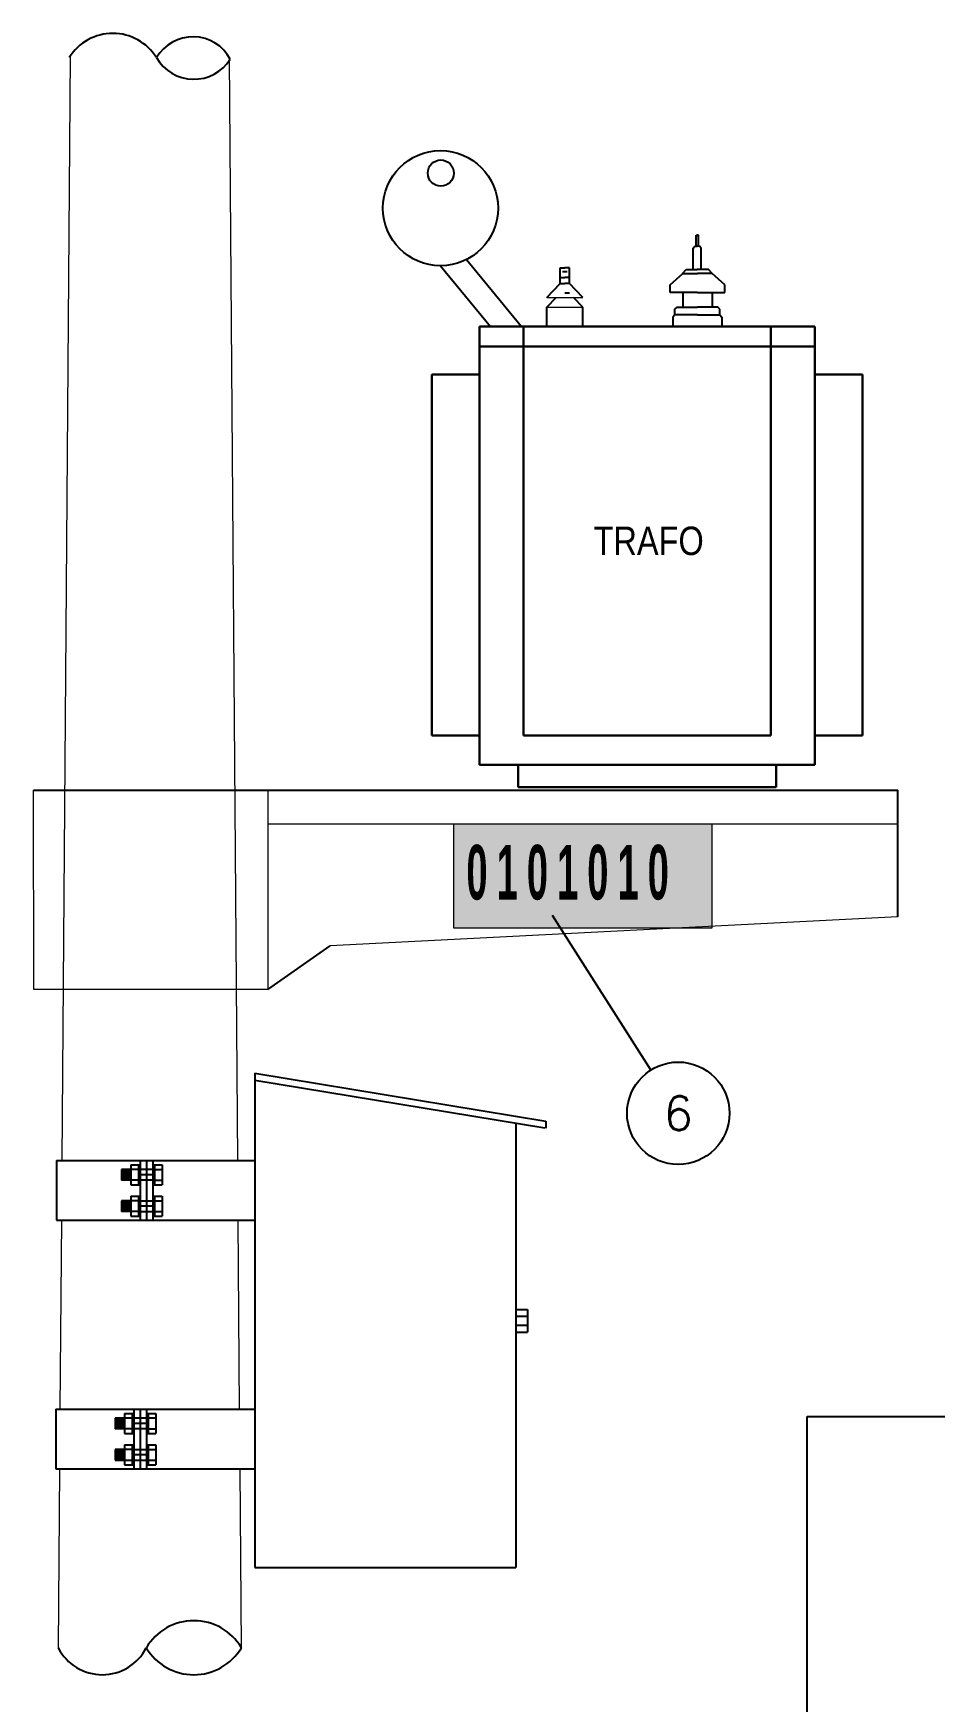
# Model space of a CAD drawing. Header units: millimetres. Extents: x 1804 to 3757, y 2643 to 7323.
# Drawn here: x 3566.8 to 3614.5, y 2769.9 to 2858 of the extents above; entities that cross this region are included whole.
import ezdxf
from ezdxf.enums import TextEntityAlignment as Align

# ---------------------------------------------------------------- set-up
doc = ezdxf.new("R2010")
doc.units = ezdxf.units.MM
doc.layers.add('cotas', color=6, linetype='Continuous', lineweight=18)
doc.layers.add('MENSULA', color=5, linetype='Continuous', lineweight=15)
doc.layers.add('LOGO', color=5, linetype='Continuous')
doc.styles.add('N-1', font='ROMANS')
doc.styles.get("Standard").update_dxf_attribs({"font": 'arial.ttf'})
doc.styles.add('Swis721 Cn BT', font='swissc.ttf')

# ---------------------------------------------------------------- blocks, each defined once
blk = doc.blocks.new('trafo perfil')
for p, q in [((261.6, 795.1), (261.6, 811.3)), ((261.6, 811.3), (263.3, 811.3)), ((265, 811.3), (263.3, 811.3)), ((265, 795.1), (265, 811.3)), ((257.4, 791.9), (259.9, 795.1)), ((257.4, 760.5), (257.4, 791.9)), ((259.9, 795.1), (263.3, 795.1)), ((266.7, 795.1), (263.3, 795.1)), ((269.2, 791.9), (266.7, 795.1)), ((269.2, 760.5), (269.2, 791.9)), ((241.3, 754.6), (246.9, 760.5)), ((246.9, 760.5), (263.3, 760.5)), ((279.7, 760.5), (263.3, 760.5)), ((285.3, 754.6), (279.7, 760.5)), ((223.2, 738.2), (241.8, 754.6)), ((223.2, 727), (223.2, 738.2)), ((241.8, 754.6), (263.6, 754.6)), ((285.3, 754.6), (263.6, 754.6)), ((303.9, 738.2), (285.3, 754.6)), ((303.9, 727), (303.9, 738.2)), ((263.6, 727), (223.2, 727)), ((241.8, 727), (241.8, 705.5)), ((263.6, 727), (303.9, 727)), ((285.3, 727), (285.3, 705.5)), ((230.5, 694.1), (227.5, 690.8)), ((227.5, 690.8), (227.5, 677)), ((230.5, 702.2), (233.8, 705.5)), ((230.5, 694.2), (230.5, 702.2)), ((263.6, 694.1), (230.5, 694.1)), ((233.8, 705.5), (263.6, 705.5)), ((293.3, 705.5), (263.6, 705.5)), ((263.6, 694.1), (296.6, 694.1)), ((296.6, 702.2), (293.3, 705.5)), ((296.6, 694.2), (296.6, 702.2)), ((296.6, 694.1), (299.6, 690.8)), ((299.6, 690.8), (299.6, 677)), ((227.5, 677), (299.6, 677))]:
    blk.add_line(p, q)
at = {"color": 0, "linetype": 'ByBlock'}
for p, q in [((-114.2, 766.2), (-40.5, 677)), ((-76.2, 775.2), (5, 677))]:
    blk.add_line(p, q, dxfattribs=at)
at = {"color": 7}
for p, q in [((61.9, 740.1), (61.9, 763)), ((61.9, 763), (68.5, 763)), ((75.2, 763), (68.5, 763)), ((75.2, 740.1), (75.2, 763)), ((42.2, 719.6), (61.9, 740.1)), ((61.9, 740.1), (61.9, 748.8)), ((61.9, 748.8), (68.5, 748.8)), ((61.9, 740.1), (68.5, 740.1)), ((65.2, 757.6), (71.9, 757.6)), ((75.2, 748.8), (68.5, 748.8)), ((75.2, 740.1), (68.5, 740.1)), ((75.2, 740.1), (75.2, 748.8)), ((94.9, 719.6), (75.2, 740.1)), ((42.2, 705.4), (55.8, 719.6)), ((75.2, 725.9), (68.5, 725.9)), ((94.9, 705.4), (81.3, 719.6)), ((42.2, 677), (42.2, 705.4)), ((94.9, 677), (94.9, 705.4))]:
    blk.add_line(p, q, dxfattribs=at)
at = {"color": 7, "lineweight": 30}
for p, q in [((284.2, 755.7), (284.3, 754.6)), ((-56.8, 677), (-56.8, 32.8)), ((-56.8, 677), (436, 677)), ((436, 677), (436, 32.8)), ((-56.8, 647.6), (436, 647.6)), ((-127.2, 76.1), (-127.2, 606.6)), ((-127.2, 606.6), (-56.8, 606.6)), ((436, 606.6), (506.4, 606.6)), ((506.4, 76.1), (506.4, 606.6)), ((-127.2, 76.1), (-56.8, 76.1)), ((436, 76.1), (506.4, 76.1)), ((-56.8, 32.8), (436, 32.8)), ((0, 32.8), (0, 0)), ((379.2, 32.8), (379.2, 0)), ((0, 0), (379.2, 0))]:
    blk.add_line(p, q, dxfattribs=at)
at = {"color": 7, "linetype": 'ByBlock', "lineweight": 30}
for p, q in [((7.7, 677), (7.7, 76.1)), ((371.6, 677), (7.7, 677)), ((371.6, 677), (371.6, 76.1)), ((371.6, 76.1), (7.7, 76.1))]:
    blk.add_line(p, q, dxfattribs=at)
at = {"linetype": 'ByBlock'}
for centre, radius in [((-114.2, 850.8), 84.6), ((-113.8, 902.4), 19.2)]:
    blk.add_circle(centre, radius, dxfattribs=at)
at = {"layer": 'MENSULA', "color": 0, "linetype": 'ByBlock'}
for p, q in [((42.2, 719.6), (94.9, 719.6)), ((42.2, 705.4), (94.9, 705.4))]:
    blk.add_line(p, q, dxfattribs=at)
blk = doc.blocks.new('NUM')
blk.add_circle((0, 0), 3)
at = {"color": 3, "style": 'N-1'}
blk.add_attdef('NUM', text='', height=2, dxfattribs=at).set_placement((0, 0), align=Align.MIDDLE)

msp = doc.modelspace()

# ---------------------------------------------------------------- hatches: boundary and pattern name
at = {"layer": 'LOGO'}
h = msp.add_hatch(color=42, dxfattribs=at)
h.dxf.hatch_style = 1
h.set_gradient(color1=(204, 153, 0), color2=(204, 153, 0), tint=1)
h.paths.add_polyline_path([(3602.704, 2816.251), (3589.068, 2816.251), (3589.068, 2810.736), (3602.704, 2810.76)])

# ---------------------------------------------------------------- linework, layer by layer
at = {"color": 145, "linetype": 'Continuous'}
for p, q in [((3566.83, 2818.026), (3612.548, 2818.026)), ((3612.548, 2811.346), (3612.548, 2818.026)), ((3579.224, 2807.501), (3582.525, 2809.8))]:
    msp.add_line(p, q, dxfattribs=at)
at = {"color": 7}
for p, q in [((3578.544, 2803.071), (3578.544, 2776.946)), ((3578.544, 2803.071), (3593.926, 2800.531)), ((3578.544, 2802.711), (3593.869, 2800.181)), ((3592.342, 2800.433), (3592.342, 2776.946)), ((3568.046, 2798.456), (3568.046, 2795.3)), ((3568.046, 2798.456), (3578.544, 2798.456)), ((3572.392, 2797.992), (3571.493, 2797.992)), ((3571.493, 2797.992), (3571.493, 2797.427)), ((3571.563, 2797.992), (3571.534, 2797.427)), ((3571.638, 2797.992), (3571.595, 2797.427)), ((3571.709, 2797.99), (3571.679, 2797.427)), ((3571.783, 2797.992), (3571.74, 2797.427)), ((3571.847, 2797.992), (3571.818, 2797.427)), ((3571.921, 2797.992), (3571.878, 2797.427)), ((3571.989, 2797.914), (3571.963, 2797.427)), ((3571.989, 2798.237), (3571.989, 2797.182)), ((3571.989, 2798.237), (3572.479, 2798.237)), ((3572.392, 2798.237), (3572.392, 2797.182)), ((3572.479, 2798.456), (3572.479, 2795.3)), ((3573.143, 2797.992), (3572.479, 2797.992)), ((3573.093, 2797.71), (3572.528, 2797.71)), ((3572.811, 2798.456), (3572.811, 2795.3)), ((3573.143, 2798.456), (3573.143, 2795.3)), ((3573.143, 2798.237), (3573.633, 2798.237)), ((3573.229, 2798.237), (3573.229, 2797.182)), ((3573.229, 2797.992), (3573.633, 2797.992)), ((3573.633, 2798.237), (3573.633, 2797.182)), ((3572.392, 2797.427), (3571.493, 2797.427)), ((3571.989, 2797.182), (3572.479, 2797.182)), ((3573.143, 2797.427), (3572.479, 2797.427)), ((3573.143, 2797.182), (3573.633, 2797.182)), ((3573.229, 2797.427), (3573.633, 2797.427)), ((3571.493, 2796.33), (3571.493, 2795.764)), ((3572.392, 2796.33), (3571.493, 2796.33)), ((3571.563, 2796.33), (3571.534, 2795.764)), ((3571.638, 2796.33), (3571.595, 2795.764)), ((3571.709, 2796.328), (3571.679, 2795.764)), ((3571.783, 2796.33), (3571.74, 2795.764)), ((3571.847, 2796.33), (3571.818, 2795.764)), ((3571.921, 2796.33), (3571.878, 2795.764)), ((3571.989, 2796.251), (3571.963, 2795.764)), ((3571.989, 2796.574), (3571.989, 2795.52)), ((3571.989, 2796.574), (3572.479, 2796.574)), ((3572.392, 2796.574), (3572.392, 2795.52)), ((3572.479, 2796.33), (3573.143, 2796.33)), ((3573.093, 2796.047), (3572.528, 2796.047)), ((3573.143, 2796.574), (3573.633, 2796.574)), ((3573.229, 2796.574), (3573.229, 2795.52)), ((3573.229, 2796.33), (3573.633, 2796.33)), ((3573.633, 2796.574), (3573.633, 2795.52)), ((3568.046, 2795.3), (3578.544, 2795.3)), ((3572.392, 2795.764), (3571.493, 2795.764)), ((3571.989, 2795.52), (3572.479, 2795.52)), ((3572.479, 2795.764), (3573.143, 2795.764)), ((3573.143, 2795.52), (3573.633, 2795.52)), ((3573.229, 2795.764), (3573.633, 2795.764)), ((3592.342, 2790.58), (3592.956, 2790.58)), ((3592.342, 2790.236), (3592.956, 2790.236)), ((3592.342, 2789.763), (3592.956, 2789.763)), ((3592.956, 2790.58), (3592.956, 2789.379)), ((3592.342, 2789.379), (3592.956, 2789.379)), ((3568.015, 2785.313), (3578.544, 2785.313)), ((3568.015, 2785.313), (3568.015, 2782.157)), ((3572.148, 2785.313), (3572.148, 2782.157)), ((3572.48, 2785.313), (3572.48, 2782.157)), ((3572.812, 2785.313), (3572.812, 2782.157)), ((3571.162, 2784.849), (3571.162, 2784.284)), ((3572.061, 2784.849), (3571.162, 2784.849)), ((3571.232, 2784.849), (3571.203, 2784.284)), ((3571.307, 2784.849), (3571.264, 2784.284)), ((3571.378, 2784.847), (3571.348, 2784.284)), ((3571.452, 2784.849), (3571.409, 2784.284)), ((3571.516, 2784.849), (3571.487, 2784.284)), ((3571.591, 2784.849), (3571.547, 2784.284)), ((3571.658, 2784.77), (3571.632, 2784.284)), ((3571.658, 2785.094), (3572.148, 2785.094)), ((3571.658, 2785.094), (3571.658, 2784.039)), ((3572.061, 2785.094), (3572.061, 2784.039)), ((3572.812, 2784.849), (3572.148, 2784.849)), ((3572.762, 2784.566), (3572.197, 2784.566)), ((3572.812, 2785.094), (3573.302, 2785.094)), ((3572.899, 2785.094), (3572.899, 2784.039)), ((3573.302, 2784.849), (3572.899, 2784.849)), ((3573.302, 2785.094), (3573.302, 2784.039)), ((3572.061, 2784.284), (3571.162, 2784.284)), ((3571.658, 2784.039), (3572.148, 2784.039)), ((3572.812, 2784.284), (3572.148, 2784.284)), ((3572.812, 2784.039), (3573.302, 2784.039)), ((3572.899, 2784.284), (3573.302, 2784.284)), ((3572.061, 2783.187), (3571.162, 2783.187)), ((3571.162, 2783.187), (3571.162, 2782.621)), ((3571.232, 2783.187), (3571.203, 2782.621)), ((3571.307, 2783.187), (3571.264, 2782.621)), ((3571.378, 2783.185), (3571.348, 2782.621)), ((3571.452, 2783.187), (3571.409, 2782.621)), ((3571.516, 2783.187), (3571.487, 2782.621)), ((3571.591, 2783.187), (3571.547, 2782.621)), ((3571.658, 2783.108), (3571.632, 2782.621)), ((3571.658, 2783.431), (3572.148, 2783.431)), ((3571.658, 2783.431), (3571.658, 2782.377)), ((3572.061, 2783.431), (3572.061, 2782.377)), ((3572.148, 2783.187), (3572.812, 2783.187)), ((3572.762, 2782.904), (3572.197, 2782.904)), ((3572.812, 2783.431), (3573.302, 2783.431)), ((3572.899, 2783.431), (3572.899, 2782.377)), ((3572.899, 2783.187), (3573.302, 2783.187)), ((3573.302, 2783.431), (3573.302, 2782.377)), ((3568.015, 2782.157), (3578.544, 2782.157)), ((3571.162, 2782.621), (3572.061, 2782.621)), ((3571.658, 2782.377), (3572.148, 2782.377)), ((3572.148, 2782.621), (3572.812, 2782.621)), ((3572.812, 2782.377), (3573.302, 2782.377)), ((3572.899, 2782.621), (3573.302, 2782.621)), ((3578.544, 2776.946), (3592.342, 2776.946))]:
    msp.add_line(p, q, dxfattribs=at)
at = {"color": 7, "lineweight": 9}
for points in [[(3568.773, 2856.824), (3568.335, 2798.456)], [(3577.636, 2798.456), (3577.199, 2856.743)], [(3568.213, 2782.157), (3568.142, 2772.706)], [(3577.829, 2772.711), (3577.758, 2782.157)]]:
    msp.add_lwpolyline(points, dxfattribs=at)
at = {"color": 145, "linetype": 'Continuous', "lineweight": 9}
for points in [[(3579.224, 2818.026), (3579.224, 2807.501), (3566.853, 2807.501), (3566.83, 2818.026)], [(3579.224, 2816.251), (3612.548, 2816.251)], [(3612.548, 2811.346), (3582.525, 2809.8)], [(3568.311, 2795.3), (3568.236, 2785.313)], [(3577.734, 2785.313), (3577.659, 2795.3)]]:
    msp.add_lwpolyline(points, dxfattribs=at)
at = {"color": 6}
msp.add_lwpolyline([(3594.259, 2811.417), (3599.474, 2803.238)], dxfattribs=at)
at = {"color": 1}
msp.add_lwpolyline([(3593.926, 2800.531), (3593.926, 2800.171)], dxfattribs=at)
at = {"color": 160}
msp.add_lwpolyline([(3607.75, 2784.935), (3676.188, 2784.935), (3676.188, 2735), (3607.75, 2735)], close=True, dxfattribs=at)
at = {"color": 7, "lineweight": 25}
for centre, radius, start, end in [((3571.032, 2855.31), 2.72, 31.90586, 147.92871), ((3575.269, 2855.619), 2.233, 27.82028, 149.65121), ((3575.319, 2857.889), 2.283, 209.98338, 327.48811), ((3575.317, 2771.213), 2.924, 30.81799, 149.2215), ((3570.472, 2773.904), 2.62, 207.20062, 332.88693), ((3575.316, 2774.204), 2.923, 210.75781, 329.28168)]:
    msp.add_arc(centre, radius, start, end, dxfattribs=at)
at = {"layer": 'cotas', "color": 7}
msp.add_lwpolyline([(3589.068, 2816.251), (3602.704, 2816.251), (3602.704, 2810.736), (3589.068, 2810.736)], close=True, dxfattribs=at)

# ---------------------------------------------------------------- block references
at = {"color": 0, "linetype": 'ByBlock', "xscale": 0.03596619786244959, "yscale": 0.03596619786244959, "zscale": 0.03596619786244959}
msp.add_blockref('trafo perfil', (3592.467, 2818.191), dxfattribs=at)
at = {"color": 7, "lineweight": 25}
ref = msp.add_blockref('NUM', (3600.929, 2800.956), dxfattribs=dict(at, xscale=0.9020867284286331, yscale=0.9020867284286331, zscale=0.9020867284286331))
ref.add_attrib('NUM', '6', dxfattribs={"color": 6, "height": 1.804, "style": 'N-1'}).set_placement((3600.929, 2800.956), align=Align.MIDDLE)

# ---------------------------------------------------------------- texts
at = {"style": 'Swis721 Cn BT'}
msp.add_text('TRAFO', height=1.5, dxfattribs=at).set_placement((3599.366, 2831.21), align=Align.MIDDLE_CENTER)
at = {"layer": 'LOGO', "color": 30, "insert": (3589.728, 2815.139), "char_height": 2.88668, "width": 12.80444, "attachment_point": 1}
msp.add_mtext('{\\fSwis721 Blk BT|b1|i0|c0|p34;\\W0.5;\\T0.95;\\C7;0 1 0 1 0 1 0}', dxfattribs=at)

doc.saveas('drawing.dxf')
